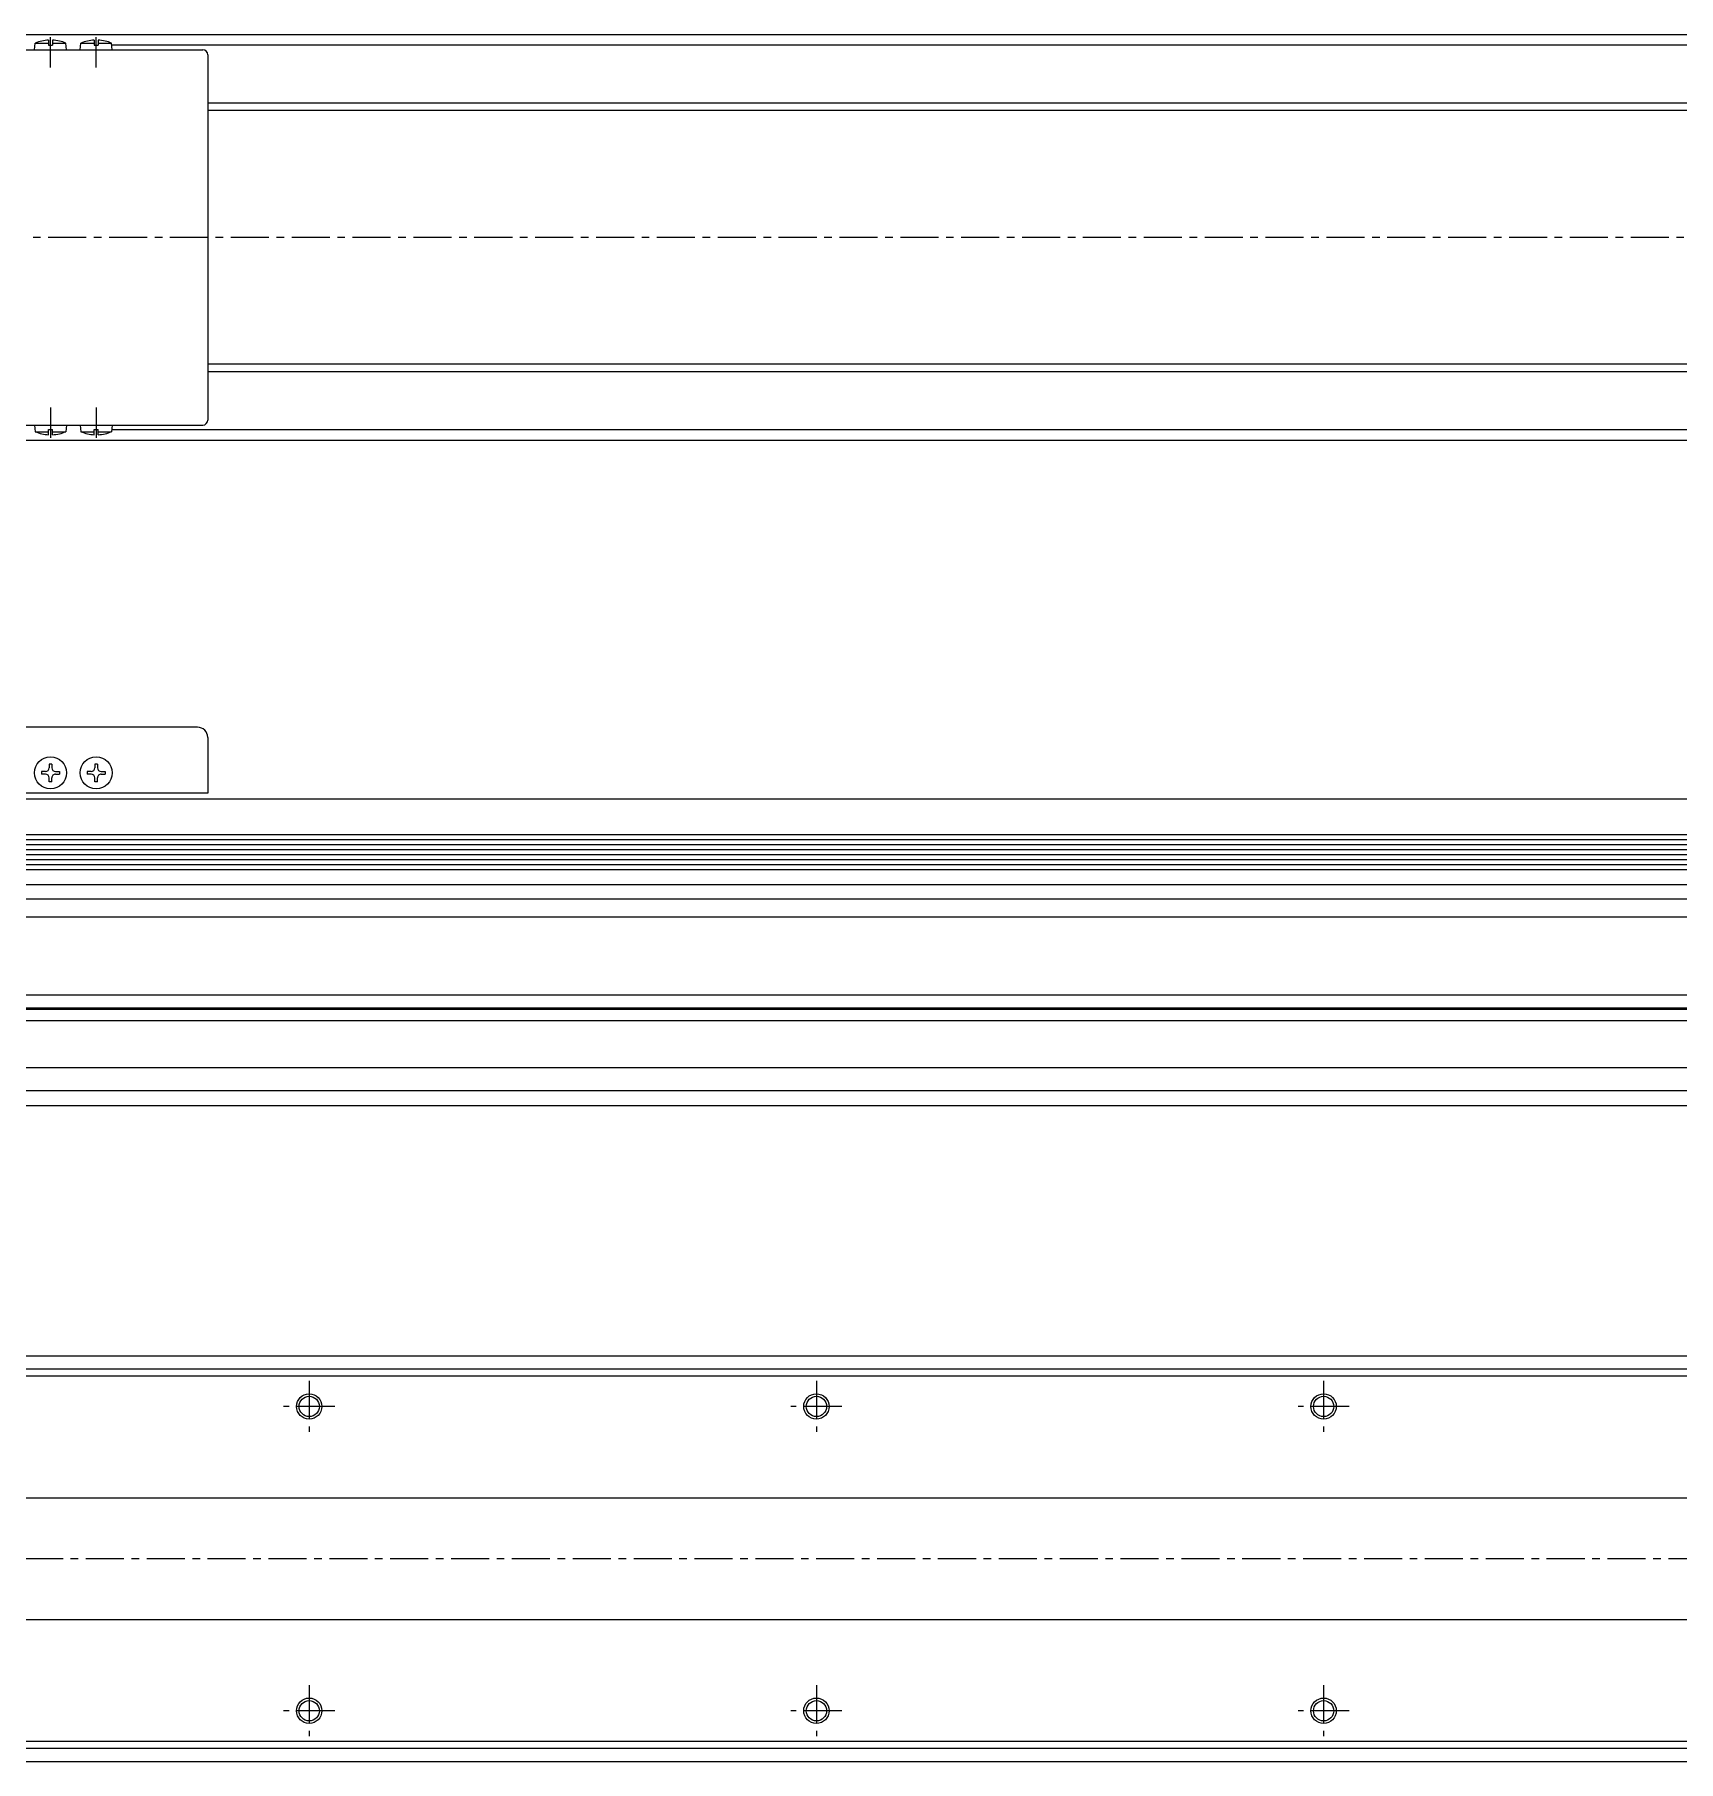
# Model space of a CAD drawing. Extents: x -609 to 899, y 138 to 558.
# Drawn here: x -178.9 to 145.2, y 208.3 to 548.7 of the extents above; entities that cross this region are included whole.
import ezdxf

# ---------------------------------------------------------------- set-up
doc = ezdxf.new("R2010")
doc.units = 0
doc.linetypes.add('CENTER', pattern=[12, 7.5, -1.5, 1.5, -1.5])
doc.linetypes.add('CONTINOUS', pattern=[0])
doc.layers.get('0').update_dxf_attribs({"linetype": 'CONTINUOUS'})
doc.layers.add('CENTER', color=1, linetype='CENTER')

msp = doc.modelspace()

# ---------------------------------------------------------------- linework, layer by layer
at = {"color": 7, "linetype": 'CONTINOUS'}
for p, q in [((-435.77, 548.73), (885.23, 548.73)), ((-189.77, 545.73), (-145.77, 545.73)), ((-178.92, 545.73), (-178.81, 547.03)), ((-178.81, 547.03), (-176.17, 547.03)), ((-176.17, 547.62), (-176.17, 546.63)), ((-176.17, 546.63), (-175.37, 546.63)), ((-175.37, 547.62), (-175.37, 546.63)), ((-175.37, 547.03), (-172.74, 547.03)), ((-172.62, 545.73), (-172.74, 547.03)), ((-169.92, 545.73), (-169.81, 547.03)), ((-169.81, 547.03), (-167.17, 547.03)), ((-167.17, 547.62), (-167.17, 546.63)), ((-167.17, 546.63), (-166.37, 546.63)), ((-166.37, 547.62), (-166.37, 546.63)), ((-166.37, 547.03), (-163.74, 547.03)), ((-163.62, 545.73), (-163.74, 547.03)), ((884.23, 546.66), (-163.62, 546.66)), ((-144.77, 544.73), (-144.77, 472.73)), ((884.23, 535.23), (-144.77, 535.23)), ((866.73, 533.73), (-144.77, 533.73)), ((866.73, 483.73), (-144.77, 483.73)), ((884.23, 482.23), (-144.77, 482.23)), ((-189.77, 471.73), (-145.77, 471.73)), ((-178.92, 471.73), (-178.81, 470.43)), ((-178.81, 470.43), (-176.17, 470.43)), ((-176.17, 469.84), (-176.17, 470.83)), ((-176.17, 470.83), (-175.37, 470.83)), ((-175.37, 469.84), (-175.37, 470.83)), ((-175.37, 470.43), (-172.74, 470.43)), ((-172.62, 471.73), (-172.74, 470.43)), ((-169.92, 471.73), (-169.81, 470.43)), ((-169.81, 470.43), (-167.17, 470.43)), ((-167.17, 470.83), (-166.37, 470.83)), ((-167.17, 469.84), (-167.17, 470.83)), ((-166.37, 469.84), (-166.37, 470.83)), ((-166.37, 470.43), (-163.74, 470.43)), ((-163.62, 471.73), (-163.74, 470.43)), ((884.23, 470.8), (-163.62, 470.8)), ((-435.77, 468.73), (885.23, 468.73)), ((-146.77, 412.16), (-189.77, 412.16)), ((-144.77, 410.16), (-144.77, 399.16)), ((-176.77, 403.41), (-177.52, 403.41)), ((-177.52, 403.41), (-177.52, 402.91)), ((-176.77, 402.91), (-177.52, 402.91)), ((-176.02, 404.91), (-176.02, 404.16)), ((-175.52, 404.91), (-176.02, 404.91)), ((-176.02, 401.41), (-176.02, 402.16)), ((-175.52, 404.91), (-175.52, 404.16)), ((-175.52, 401.41), (-175.52, 402.16)), ((-174.78, 403.41), (-174.02, 403.41)), ((-174.78, 402.91), (-174.02, 402.91)), ((-174.02, 403.41), (-174.02, 402.91)), ((-167.77, 403.41), (-168.52, 403.41)), ((-168.52, 403.41), (-168.52, 402.91)), ((-167.77, 402.91), (-168.52, 402.91)), ((-167.02, 404.91), (-167.02, 404.16)), ((-166.52, 404.91), (-167.02, 404.91)), ((-167.02, 401.41), (-167.02, 402.16)), ((-166.52, 404.91), (-166.52, 404.16)), ((-166.52, 401.41), (-166.52, 402.16)), ((-165.78, 403.41), (-165.02, 403.41)), ((-165.78, 402.91), (-165.02, 402.91)), ((-165.02, 403.41), (-165.02, 402.91)), ((-144.77, 399.16), (-188.77, 399.16)), ((-175.52, 401.41), (-176.02, 401.41)), ((-166.52, 401.41), (-167.02, 401.41)), ((-435.77, 398.06), (885.23, 398.06)), ((-434.77, 391.04), (884.23, 391.04)), ((-434.77, 390.05), (884.23, 390.05)), ((-434.77, 389.06), (884.23, 389.06)), ((-434.77, 388.06), (884.23, 388.06)), ((-434.77, 387.07), (884.23, 387.07)), ((-434.77, 386.08), (884.23, 386.08)), ((-434.77, 385.09), (884.23, 385.09)), ((-434.77, 384.09), (884.23, 384.09)), ((-435.77, 381.18), (885.23, 381.18)), ((-434.77, 378.31), (884.23, 378.31)), ((-434.77, 374.81), (884.23, 374.81)), ((-437.77, 359.4), (884.23, 359.4)), ((-437.77, 354.33), (884.23, 354.33)), ((-434.77, 356.86), (884.23, 356.86)), ((-434.77, 356.56), (884.23, 356.56)), ((-435.77, 345.06), (885.23, 345.06)), ((-435.77, 340.56), (885.23, 340.56)), ((-434.77, 337.56), (884.23, 337.56)), ((-435.77, 288.25), (885.23, 288.25)), ((-435.77, 285.65), (885.23, 285.65)), ((-435.77, 284.25), (885.23, 284.25)), ((-434.77, 260.25), (884.23, 260.25)), ((-434.77, 236.25), (884.23, 236.25)), ((-435.77, 212.25), (885.23, 212.25)), ((-435.77, 210.85), (885.23, 210.85)), ((-435.77, 208.25), (885.23, 208.25))]:
    msp.add_line(p, q, dxfattribs=at)
for centre, radius in [((-175.77, 403.16), 3.15), ((-166.77, 403.16), 3.15), ((-124.77, 278.25), 2.5), ((-124.77, 278.25), 2), ((-24.77, 278.25), 2.5), ((-24.77, 278.25), 2), ((75.23, 278.25), 2.5), ((75.23, 278.25), 2), ((-124.77, 218.25), 2.5), ((-124.77, 218.25), 2), ((-24.77, 218.25), 2.5), ((-24.77, 218.25), 2), ((75.23, 218.25), 2.5), ((75.23, 218.25), 2)]:
    msp.add_circle(centre, radius, dxfattribs=at)
for centre, radius, start, end in [((-175.77, 539.65), 7.98, 92.8723, 112.3565), ((-175.77, 539.65), 7.98, 67.6435, 87.1277), ((-166.77, 539.65), 7.98, 92.8723, 112.3565), ((-166.77, 539.65), 7.98, 67.6435, 87.1277), ((-145.77, 544.73), 1, 0, 90), ((-175.77, 477.81), 7.98, 247.6435, 267.1277), ((-175.77, 477.81), 7.98, 272.8723, 292.3565), ((-166.77, 477.81), 7.98, 247.6435, 267.1277), ((-166.77, 477.81), 7.98, 272.8723, 292.3565), ((-145.77, 472.73), 1, 270, 0), ((-146.77, 410.16), 2, 0, 90), ((-176.77, 404.16), 0.748, 270, 0), ((-176.77, 402.16), 0.748, 360, 90), ((-174.78, 404.16), 0.748, 180, 270), ((-174.78, 402.16), 0.748, 89.9999, 180), ((-167.77, 404.16), 0.748, 270, 0), ((-167.77, 402.16), 0.748, 360, 90), ((-165.78, 404.16), 0.748, 180, 270), ((-165.78, 402.16), 0.748, 89.9999, 180)]:
    msp.add_arc(centre, radius, start, end, dxfattribs=at)
at = {"layer": 'CENTER', "color": 1, "linetype": 'CENTER'}
for p, q in [((-175.77, 542.23), (-175.77, 548.23)), ((-166.77, 542.23), (-166.77, 548.23)), ((899.28, 508.73), (-474.96, 508.73)), ((-175.77, 475.23), (-175.77, 469.23)), ((-166.77, 475.23), (-166.77, 469.23)), ((-124.77, 283.29), (-124.77, 273.21)), ((-24.77, 283.29), (-24.77, 273.21)), ((75.23, 283.29), (75.23, 273.21)), ((-119.73, 278.25), (-129.81, 278.25)), ((-19.73, 278.25), (-29.81, 278.25)), ((80.27, 278.25), (70.19, 278.25)), ((-480.8, 248.25), (895.16, 248.25)), ((-124.77, 223.29), (-124.77, 213.21)), ((-24.77, 223.29), (-24.77, 213.21)), ((75.23, 223.29), (75.23, 213.21)), ((-119.73, 218.25), (-129.81, 218.25)), ((-19.73, 218.25), (-29.81, 218.25)), ((80.27, 218.25), (70.19, 218.25))]:
    msp.add_line(p, q, dxfattribs=at)

doc.saveas('drawing.dxf')
